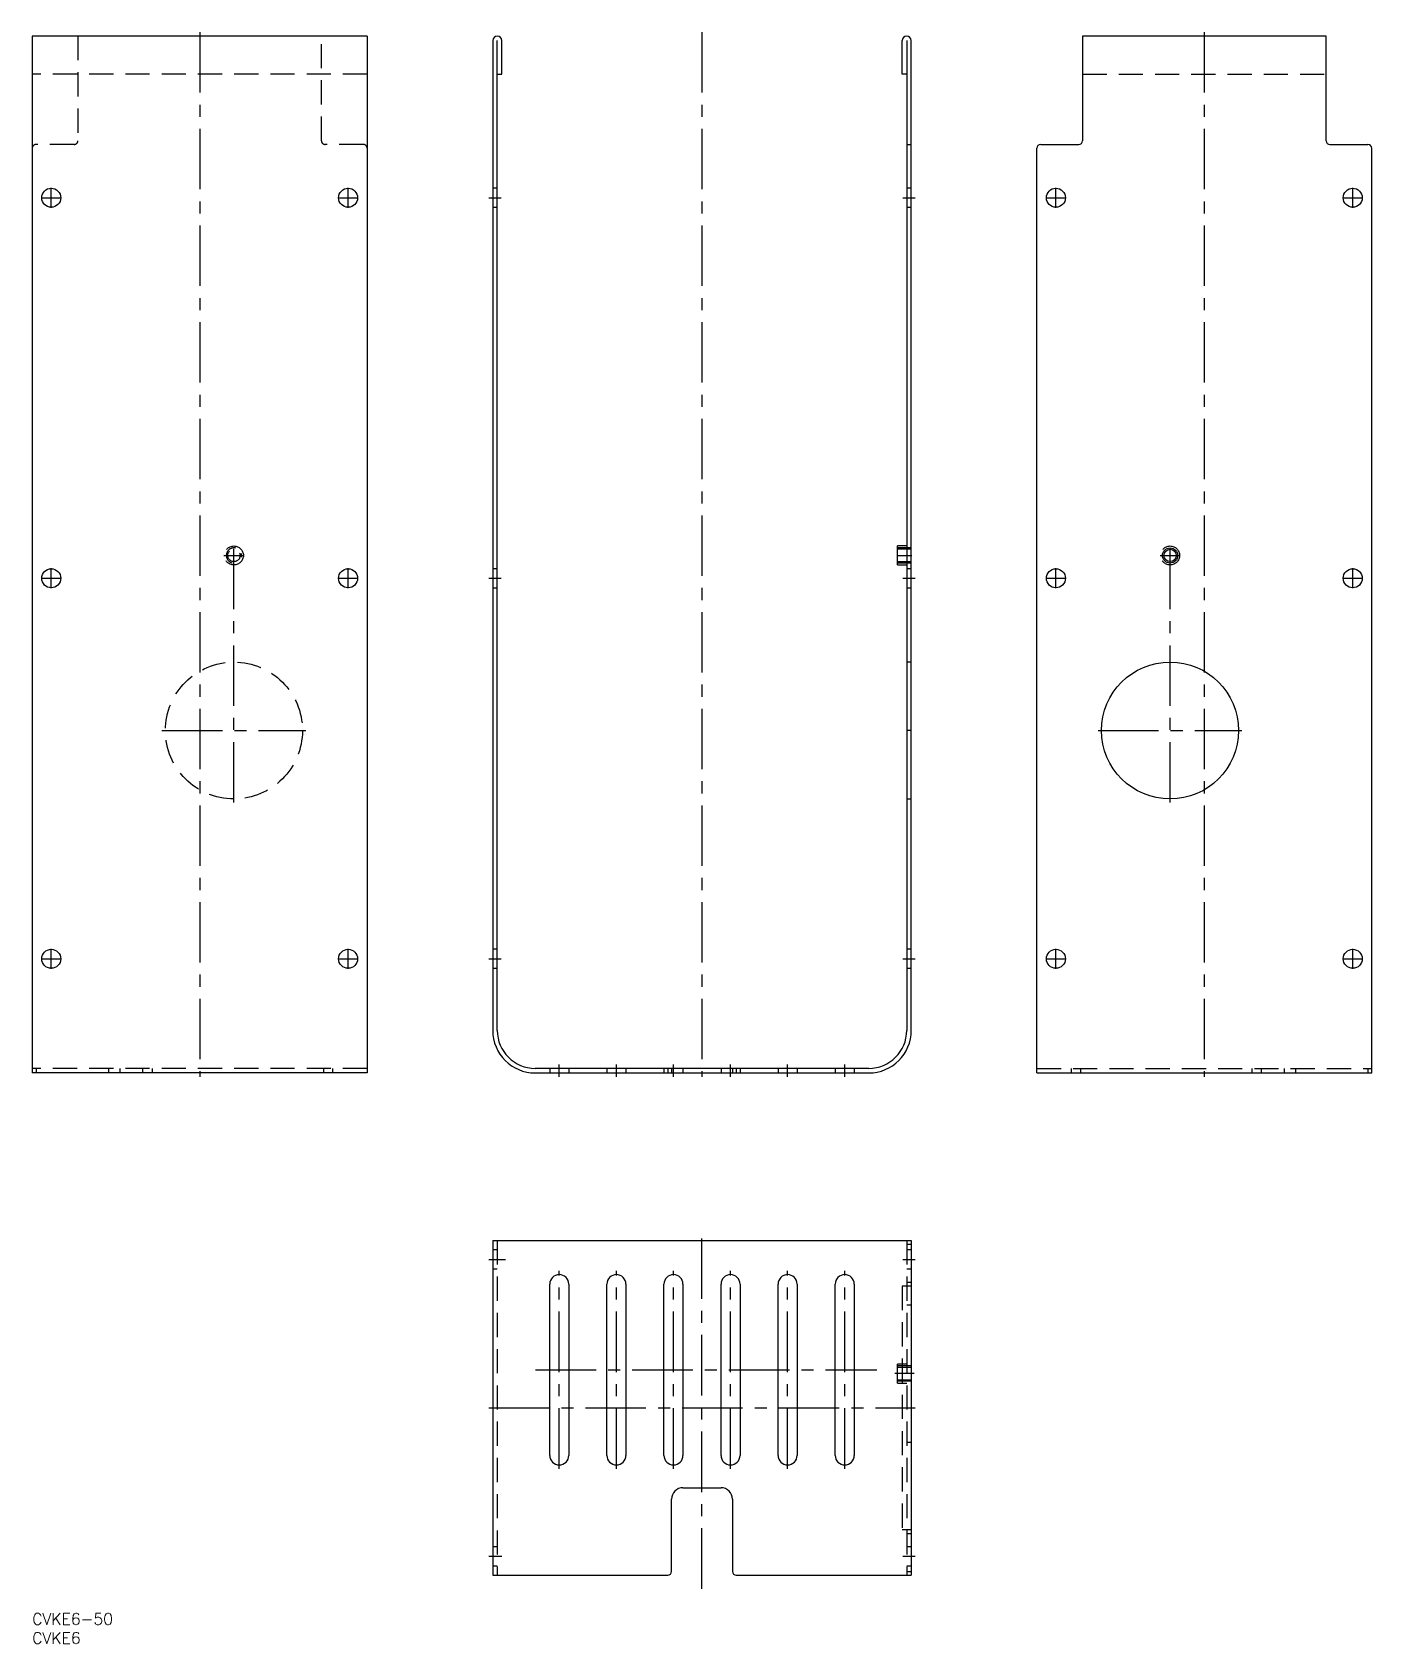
# Model space of a CAD drawing. Extents: x 0 to 352, y -8 to 415.
import ezdxf

# ---------------------------------------------------------------- set-up
doc = ezdxf.new("R2010")
doc.units = 0
doc.header["$LTSCALE"] = 0.5
doc.linetypes.add('CENTER', pattern=[50.8, 31.75, -6.35, 6.35, -6.35])
doc.linetypes.add('DASHED', pattern=[19.05, 12.7, -6.35])
for name, color, linetype in [('MSM_CENTER', 1, 'CENTER'), ('MSM_CONTINUOUS', 7, 'CONTINUOUS'), ('MSM_DASHED', 4, 'DASHED'), ('MSM_NARROW', 5, 'CONTINUOUS'), ('MSM_PART_NUMBER', 7, 'CONTINUOUS')]:
    doc.layers.add(name, color=color, linetype=linetype)
doc.styles.get("Standard").update_dxf_attribs({"font": 'txt.shx', "height": 3, "bigfont": 'bigfont.shx'})

msp = doc.modelspace()

# ---------------------------------------------------------------- linework, layer by layer
at = {"layer": 'MSM_CENTER'}
for p, q in [((44, 415.5), (44, 141)), ((176, 415.5), (176, 141)), ((308, 415.5), (308, 141)), ((5, 369.375), (5, 374.625)), ((83, 369.375), (83, 374.625)), ((269, 369.375), (269, 374.625)), ((347, 369.375), (347, 374.625)), ((2.375, 372), (7.625, 372)), ((80.375, 372), (85.625, 372)), ((120, 372), (123.2, 372)), ((228.8, 372), (232, 372)), ((266.375, 372), (271.625, 372)), ((344.375, 372), (349.625, 372)), ((53, 213.1), (53, 280.615)), ((299, 213.1), (299, 281.772)), ((50.385, 278), (55.615, 278)), ((227.22, 278), (231.18, 278)), ((296.385, 278), (301.615, 278)), ((2.375, 272), (7.625, 272)), ((5, 269.375), (5, 274.625)), ((80.375, 272), (85.625, 272)), ((83, 269.375), (83, 274.625)), ((120, 272), (123.2, 272)), ((228.8, 272), (232, 272)), ((266.375, 272), (271.625, 272)), ((269, 269.375), (269, 274.625)), ((344.375, 272), (349.625, 272)), ((347, 269.375), (347, 274.625)), ((34.1, 232), (71.9, 232)), ((231.06, 232), (229.74, 232)), ((280.1, 232), (317.9, 232)), ((5, 169.375), (5, 174.625)), ((83, 169.375), (83, 174.625)), ((269, 169.375), (269, 174.625)), ((347, 169.375), (347, 174.625)), ((2.375, 172), (7.625, 172)), ((80.375, 172), (85.625, 172)), ((120, 172), (123.2, 172)), ((228.8, 172), (232, 172)), ((266.375, 172), (271.625, 172)), ((344.375, 172), (349.625, 172)), ((138.5, 141), (138.5, 144.2)), ((153.5, 141), (153.5, 144.2)), ((168.5, 141), (168.5, 144.2)), ((183.5, 141), (183.5, 144.2)), ((198.5, 141), (198.5, 144.2)), ((213.5, 141), (213.5, 144.2)), ((176, 6.47), (176, 101.062)), ((120, 93), (124.4, 93)), ((138.5, 38), (138.5, 90)), ((153.5, 38), (153.5, 90)), ((168.5, 38), (168.5, 90)), ((183.5, 38), (183.5, 90)), ((198.5, 38), (198.5, 90)), ((213.5, 38), (213.5, 90)), ((228.8, 93), (232, 93)), ((132.282, 64), (221.921, 64)), ((231.775, 63), (226.701, 63)), ((120, 54), (232, 54)), ((120, 15), (123.4, 15)), ((228.8, 15), (232, 15))]:
    msp.add_line(p, q, dxfattribs=at)
at = {"layer": 'MSM_CONTINUOUS'}
for p, q in [((0, 414.5), (0, 142)), ((88, 414.5), (0, 414.5)), ((88, 414.5), (88, 142)), ((121, 413.3), (121, 153.2)), ((122.2, 153.2), (122.2, 413.3)), ((123.4, 404.5), (123.4, 413.3)), ((228.6, 404.5), (228.6, 413.3)), ((229.8, 413.3), (229.8, 153.2)), ((231, 153.2), (231, 413.3)), ((340, 414.5), (276, 414.5)), ((276, 414.5), (276, 387)), ((340, 387), (340, 414.5)), ((122.2, 404.5), (123.4, 404.5)), ((229.8, 404.5), (228.6, 404.5)), ((229.8, 386), (231, 386)), ((265, 386), (275, 386)), ((341, 386), (351, 386)), ((264, 142), (264, 385)), ((352, 142), (352, 385)), ((227.4, 275.51), (227.4, 280.49)), ((229.8, 280.49), (227.4, 280.49)), ((227.4, 275.51), (229.8, 275.51)), ((88, 142), (0, 142)), ((219.8, 143.2), (132.2, 143.2)), ((132.2, 142), (219.8, 142)), ((264, 142), (352, 142)), ((121, 98), (121, 10)), ((121, 98), (231, 98)), ((231, 98), (231, 10)), ((136, 41.5), (136, 86.5)), ((141, 86.5), (141, 41.5)), ((151, 41.5), (151, 86.5)), ((156, 86.5), (156, 41.5)), ((166, 41.5), (166, 86.5)), ((171, 86.5), (171, 41.5)), ((181, 41.5), (181, 86.5)), ((186, 86.5), (186, 41.5)), ((196, 41.5), (196, 86.5)), ((201, 86.5), (201, 41.5)), ((211, 41.5), (211, 86.5)), ((216, 86.5), (216, 41.5)), ((168, 11), (168, 30)), ((171, 33), (181, 33)), ((184, 30), (184, 11)), ((121, 10), (167, 10)), ((185, 10), (231, 10))]:
    msp.add_line(p, q, dxfattribs=at)
for centre, radius in [((5, 372), 2.5), ((83, 372), 2.5), ((269, 372), 2.5), ((347, 372), 2.5), ((299, 278), 1.621), ((5, 272), 2.5), ((83, 272), 2.5), ((269, 272), 2.5), ((347, 272), 2.5), ((299, 232), 18), ((5, 172), 2.5), ((83, 172), 2.5), ((269, 172), 2.5), ((347, 172), 2.5)]:
    msp.add_circle(centre, radius, dxfattribs=at)
for centre, radius, start, end in [((122.2, 413.3), 1.2, 0, 180), ((229.8, 413.3), 1.2, 0, 180), ((265, 385), 1, 90, 180), ((275, 387), 1, 270, 0), ((341, 387), 1, 180, 270), ((351, 385), 1, 0, 90), ((132.2, 153.2), 11.2, 180, 270), ((132.2, 153.2), 10, 180, 270), ((219.8, 153.2), 10, 270, 0), ((219.8, 153.2), 11.2, 270, 0), ((138.5, 86.5), 2.5, 0, 180), ((153.5, 86.5), 2.5, 0, 180), ((168.5, 86.5), 2.5, 0, 180), ((183.5, 86.5), 2.5, 0, 180), ((198.5, 86.5), 2.5, 0, 180), ((213.5, 86.5), 2.5, 0, 180), ((138.5, 41.5), 2.5, 180, 0), ((153.5, 41.5), 2.5, 180, 0), ((168.5, 41.5), 2.5, 180, 0), ((183.5, 41.5), 2.5, 180, 0), ((198.5, 41.5), 2.5, 180, 0), ((213.5, 41.5), 2.5, 180, 0), ((171, 30), 3, 90, 180), ((181, 30), 3, 0, 90), ((167, 11), 1, 270, 0), ((185, 11), 1, 180, 270)]:
    msp.add_arc(centre, radius, start, end, dxfattribs=at)
at = {"layer": 'MSM_DASHED'}
for p, q in [((12, 414.5), (12, 387)), ((76, 387), (76, 414.5)), ((88, 404.5), (0, 404.5)), ((276, 404.5), (340, 404.5)), ((11, 386), (1, 386)), ((87, 386), (77, 386)), ((122.2, 374.5), (121, 374.5)), ((231, 374.5), (229.8, 374.5)), ((121, 369.5), (122.2, 369.5)), ((229.8, 369.5), (231, 369.5)), ((231, 280), (227.4, 280)), ((231, 279.621), (227.4, 279.621)), ((227.4, 276.379), (231, 276.379)), ((231, 276), (227.4, 276)), ((122.2, 274.5), (121, 274.5)), ((231, 274.5), (229.8, 274.5)), ((121, 269.5), (122.2, 269.5)), ((229.8, 269.5), (231, 269.5)), ((231, 250), (229.8, 250)), ((229.8, 214), (231, 214)), ((122.2, 174.5), (121, 174.5)), ((231, 174.5), (229.8, 174.5)), ((121, 169.5), (122.2, 169.5)), ((229.8, 169.5), (231, 169.5)), ((88, 143.2), (0, 143.2)), ((1, 143.2), (1, 142)), ((20, 143.2), (20, 142)), ((23, 143.2), (23, 142)), ((29, 143.2), (29, 142)), ((31.5, 143.2), (31.5, 142)), ((76.5, 143.2), (76.5, 142)), ((79, 142), (79, 143.2)), ((136, 143.2), (136, 142)), ((141, 143.2), (141, 142)), ((151, 143.2), (151, 142)), ((156, 143.2), (156, 142)), ((166, 143.2), (166, 142)), ((167, 143.2), (167, 142)), ((168, 143.2), (168, 142)), ((171, 143.2), (171, 142)), ((181, 143.2), (181, 142)), ((184, 143.2), (184, 142)), ((185, 143.2), (185, 142)), ((186, 143.2), (186, 142)), ((196, 143.2), (196, 142)), ((201, 143.2), (201, 142)), ((211, 143.2), (211, 142)), ((216, 143.2), (216, 142)), ((264, 143.2), (352, 143.2)), ((273, 143.2), (273, 142)), ((275.5, 143.2), (275.5, 142)), ((320.5, 143.2), (320.5, 142)), ((323, 142), (323, 143.2)), ((329, 143.2), (329, 142)), ((332, 143.2), (332, 142)), ((351, 143.2), (351, 142)), ((122.2, 98), (122.2, 10)), ((229.8, 98), (229.8, 10)), ((122.2, 95.5), (121, 95.5)), ((229.8, 97), (231, 97)), ((231, 95.5), (229.8, 95.5)), ((121, 90.5), (122.2, 90.5)), ((229.8, 90.5), (231, 90.5)), ((231, 86), (228.6, 86)), ((228.6, 86), (228.6, 22)), ((229.8, 87), (231, 87)), ((231, 81), (229.8, 81)), ((229.8, 65.49), (227.4, 65.49)), ((227.4, 60.51), (227.4, 65.49)), ((231, 65), (227.4, 65)), ((231, 64.621), (227.4, 64.621)), ((227.4, 61.379), (231, 61.379)), ((231, 61), (227.4, 61)), ((227.4, 60.51), (229.8, 60.51)), ((229.8, 45), (231, 45)), ((228.6, 22), (231, 22)), ((122.2, 17.5), (121, 17.5)), ((229.8, 21), (231, 21)), ((231, 17.5), (229.8, 17.5)), ((121, 12.5), (122.2, 12.5)), ((229.8, 12.5), (231, 12.5)), ((229.8, 11), (231, 11))]:
    msp.add_line(p, q, dxfattribs=at)
for centre, radius in [((53, 278), 2.49), ((53, 278), 1.621), ((299, 278), 2.49), ((53, 232), 18)]:
    msp.add_circle(centre, radius, dxfattribs=at)
for centre, radius, start, end in [((1, 385), 1, 90, 180), ((11, 387), 1, 270, 0), ((77, 387), 1, 180, 270), ((87, 385), 1, 0, 90), ((53, 278), 2, 75, 15)]:
    msp.add_arc(centre, radius, start, end, dxfattribs=at)
at = {"layer": 'MSM_NARROW'}
msp.add_circle((299, 278), 2, dxfattribs=at)

# ---------------------------------------------------------------- texts
at = {"layer": 'MSM_PART_NUMBER'}
for s, p in [('CVKE6-50', (0, -3)), ('CVKE6', (0, -8))]:
    msp.add_text(s, height=3, dxfattribs=at).set_placement(p)

doc.saveas('drawing.dxf')
